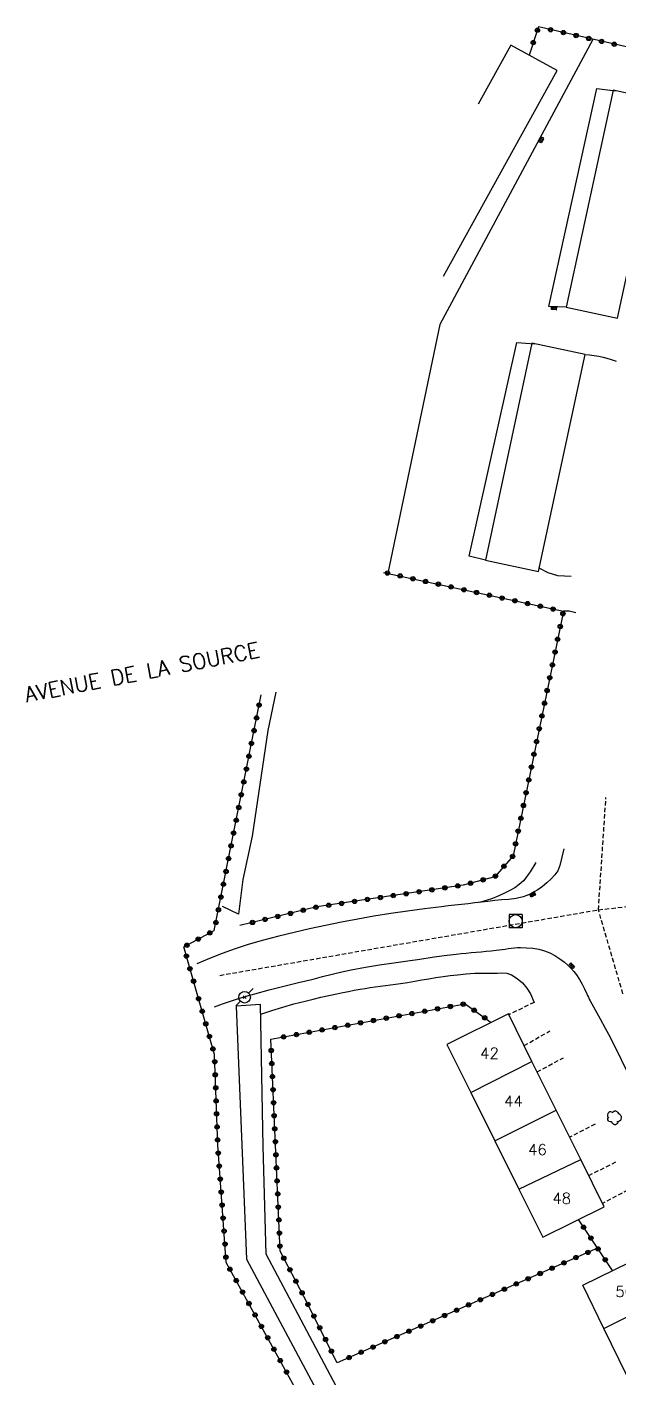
# Model space of a CAD drawing. Header units: millimetres. Extents: x 163000 to 164000, y 152000 to 153000.
# Drawn here: x 163466.8 to 163534.9, y 152126.8 to 152282.1 of the extents above; entities that cross this region are included whole.
import ezdxf
from ezdxf.enums import TextEntityAlignment as Align

# ---------------------------------------------------------------- set-up
doc = ezdxf.new("R2010")
doc.units = ezdxf.units.MM
doc.linetypes.add('DASHED', pattern=[0.75, 0.5, -0.25])
doc.layers.get('0').update_dxf_attribs({"linetype": 'CONTINUOUS'})
for name, color, linetype in [('W0001', 6, 'DASHED'), ('W0008', 7, 'CONTINUOUS'), ('W0014', 7, 'CONTINUOUS'), ('W0017', 7, 'CONTINUOUS'), ('W0101', 7, 'CONTINUOUS'), ('W0104', 1, 'CONTINUOUS'), ('W0105', 7, 'CONTINUOUS'), ('W0112', 1, 'DASHED'), ('W0300', 7, 'CONTINUOUS'), ('W0322', 7, 'CONTINUOUS'), ('W0323', 7, 'CONTINUOUS'), ('W0401', 7, 'CONTINUOUS'), ('W0420', 7, 'CONTINUOUS'), ('W0473', 7, 'CONTINUOUS'), ('W0989', 7, 'CONTINUOUS'), ('W0991', 7, 'CONTINUOUS'), ('W1102', 7, 'CONTINUOUS')]:
    doc.layers.add(name, color=color, linetype=linetype)
doc.styles.get("Standard").update_dxf_attribs({"font": 'romans.shx', "width": 0.85})

# ---------------------------------------------------------------- blocks, each defined once
blk = doc.blocks.new('T401')
for p, q in [((-0.3, 0.3), (0, 0.3)), ((-0.3, -0.25), (-0.3, 0.3)), ((-0.3, 0.15), (0, 0.15)), ((-0.3, 0), (0, 0)), ((0, 0.3), (0, -0.25)), ((-0.3, -0.15), (0, -0.15)), ((-0.3, -0.25), (-0.3, -0.3)), ((-0.3, -0.3), (0, -0.3)), ((0, -0.3), (0, -0.25))]:
    blk.add_line(p, q)
blk = doc.blocks.new('T420')
for p, q in [((0.75, 0.75), (-0.75, 0.75)), ((-0.75, 0.75), (-0.75, -0.75)), ((0.75, 0.75), (0.75, -0.75)), ((0.75, -0.75), (-0.75, -0.75))]:
    blk.add_line(p, q)
blk.add_ellipse((0, 0), major_axis=(-0.53, 0.53), ratio=1, start_param=3.926991, end_param=10.210176)
blk = doc.blocks.new('T300')
for p, q in [((-0.8, 0.51), (-0.86, 0.34)), ((-0.86, 0.34), (-0.86, 0.17)), ((-0.86, 0.17), (-0.74, 0.06)), ((-0.69, 0.63), (-0.8, 0.51)), ((-0.8, -0.06), (-0.74, 0.06)), ((-0.74, 0.06), (-0.69, 0.11)), ((-0.57, 0.69), (-0.69, 0.63)), ((-0.46, 0.69), (-0.57, 0.69)), ((-0.29, 0.63), (-0.46, 0.69)), ((-0.29, 0.63), (-0.17, 0.74)), ((-0.23, 0.57), (-0.29, 0.63)), ((-0.17, 0.74), (-0.06, 0.8)), ((-0.06, 0.8), (0.06, 0.8)), ((0.06, 0.8), (0.23, 0.74)), ((0.23, 0.74), (0.34, 0.63)), ((0.34, 0.63), (0.4, 0.51)), ((0.46, 0.46), (0.34, 0.46)), ((0.4, 0.51), (0.4, 0.46)), ((0.57, 0.4), (0.46, 0.46)), ((0.57, 0.4), (0.69, 0.29)), ((0.69, 0.29), (0.74, 0.17)), ((0.74, 0.06), (0.69, -0.17)), ((0.74, 0.17), (0.74, 0.06)), ((-0.8, -0.17), (-0.8, -0.06)), ((-0.8, -0.23), (-0.8, -0.17)), ((-0.74, -0.34), (-0.8, -0.23)), ((-0.69, -0.4), (-0.74, -0.34)), ((-0.51, -0.46), (-0.69, -0.4)), ((-0.4, -0.46), (-0.51, -0.46)), ((-0.4, -0.46), (-0.34, -0.46)), ((-0.34, -0.46), (-0.34, -0.4)), ((-0.34, -0.51), (-0.34, -0.46)), ((-0.29, -0.63), (-0.34, -0.51)), ((-0.17, -0.74), (-0.29, -0.63)), ((-0.06, -0.8), (-0.17, -0.74)), ((0.06, -0.8), (-0.06, -0.8)), ((0.17, -0.74), (0.06, -0.8)), ((0.23, -0.69), (0.17, -0.74)), ((0.29, -0.46), (0.23, -0.46)), ((0.29, -0.63), (0.23, -0.69)), ((0.46, -0.4), (0.29, -0.46)), ((0.34, -0.51), (0.29, -0.63)), ((0.34, -0.51), (0.34, -0.46)), ((0.57, -0.34), (0.46, -0.4)), ((0.63, -0.29), (0.57, -0.34)), ((0.69, -0.17), (0.63, -0.29))]:
    blk.add_line(p, q)
blk = doc.blocks.new('T473')
for p, q in [((-0.166667, 0.166667), (0.166667, -0.166667)), ((-0.166667, -0.166667), (0.166667, 0.166667)), ((0.500001, 0.500001), (1.000002, 1.000002)), ((-1.000002, -1.000002), (-0.500001, -0.500001))]:
    blk.add_line(p, q)
blk.add_ellipse((0, 0), major_axis=(0.471405, 0.471405), ratio=1, start_param=5.4977871438, end_param=11.780972451)
blk = doc.blocks.new('t323o')
at = {"color": 0, "linetype": 'Continuous'}
for radius in [0.25, 0.15]:
    blk.add_circle((0, 0), radius, dxfattribs=at)
blk = doc.blocks.new('t322o')
at = {"color": 0, "linetype": 'Continuous'}
for radius in [0.25, 0.15]:
    blk.add_circle((0, 0), radius, dxfattribs=at)

msp = doc.modelspace()

# ---------------------------------------------------------------- linework, layer by layer
at = {"layer": 'W0001'}
for points in [[(163532.56, 152180.65), (163533.43, 152193.57)], [(163532.56, 152180.65), (163546.97, 152182.24), (163575.35, 152185.36)], [(163489.01, 152173.11), (163532.56, 152180.65)], [(163535.38, 152171), (163532.56, 152180.65)]]:
    msp.add_lwpolyline(points, dxfattribs=at)
at = {"layer": 'W0008'}
for points in [[(163531.92, 152280.71), (163514.32, 152247.94), (163508.36, 152219.33)], [(163528.84, 152249.92), (163526.86, 152250), (163532.38, 152275.05), (163534.53, 152274.81)], [(163519.59, 152220.83), (163517.7, 152221.29), (163523.17, 152245.87), (163525.25, 152245.72)], [(163528.6, 152187.65), (163528.14, 152185.74), (163527.89, 152185.13), (163527.56, 152184.68), (163527.12, 152184.19), (163526.63, 152183.74), (163526.12, 152183.33), (163525.58, 152182.95), (163525.18, 152182.71), (163524.77, 152182.49), (163524.34, 152182.3), (163523.9, 152182.14), (163523.09, 152181.95), (163522.27, 152181.85), (163521.44, 152181.78), (163520.63, 152181.7), (163519.86, 152181.6), (163519.1, 152181.52), (163518.33, 152181.43), (163517.57, 152181.35), (163516.8, 152181.26), (163516.03, 152181.17), (163515.27, 152181.09), (163514.5, 152180.99), (163512.56, 152180.75), (163510.61, 152180.49), (163508.67, 152180.22), (163506.73, 152179.92), (163504.88, 152179.59), (163503.03, 152179.24), (163501.19, 152178.86), (163499.35, 152178.45), (163497.57, 152178.05), (163495.8, 152177.62), (163494.04, 152177.16), (163492.29, 152176.65), (163490.78, 152176.15), (163489.3, 152175.62), (163487.83, 152175.04), (163486.37, 152174.42)], [(163493.03, 152171), (163494.7, 152171.45), (163496.38, 152171.88), (163498.06, 152172.28), (163499.74, 152172.69), (163500.84, 152172.97), (163501.94, 152173.24), (163503.04, 152173.51), (163504.14, 152173.74), (163505.76, 152174.04), (163507.39, 152174.31), (163509.03, 152174.55), (163510.66, 152174.79), (163512.04, 152174.99), (163513.43, 152175.19), (163514.82, 152175.38), (163516.21, 152175.55), (163516.78, 152175.61), (163517.35, 152175.67), (163517.92, 152175.73), (163518.5, 152175.78), (163519.07, 152175.83), (163519.64, 152175.88), (163520.21, 152175.93), (163520.79, 152175.99), (163521.14, 152176.03), (163521.49, 152176.08), (163521.84, 152176.14), (163522.19, 152176.19), (163522.54, 152176.24), (163522.9, 152176.28), (163523.26, 152176.3), (163523.61, 152176.31), (163524.3, 152176.29), (163525, 152176.23), (163525.69, 152176.12), (163526.36, 152175.94), (163526.97, 152175.69), (163527.56, 152175.38), (163528.11, 152175.02), (163528.64, 152174.63), (163529.03, 152174.3), (163529.4, 152173.95), (163529.74, 152173.57), (163530.05, 152173.17), (163530.39, 152172.65), (163530.68, 152172.11), (163530.95, 152171.55), (163531.21, 152171)], [(163488.41, 152169.48), (163489.33, 152169.82), (163490.25, 152170.14), (163491.17, 152170.44), (163492.1, 152170.73), (163492.33, 152170.8), (163492.56, 152170.87), (163492.79, 152170.93), (163493.03, 152171)], [(163531.21, 152171), (163531.31, 152170.79), (163531.41, 152170.59), (163531.51, 152170.38), (163531.62, 152170.18), (163532.18, 152169.14), (163532.75, 152168.1), (163533.32, 152167.06), (163533.9, 152166.02)], [(163533.9, 152166.02), (163554.31, 152124.64), (163588.62, 152055.6)]]:
    msp.add_lwpolyline(points, dxfattribs=at)
at = {"layer": 'W0014'}
for points in [[(163502.48, 152171), (163503.15, 152171.14), (163503.82, 152171.27), (163504.49, 152171.4), (163505.16, 152171.52), (163505.74, 152171.61), (163506.32, 152171.7), (163506.9, 152171.78), (163507.48, 152171.86), (163508.06, 152171.94), (163508.64, 152172.01), (163509.22, 152172.09), (163509.79, 152172.17), (163510.61, 152172.3), (163511.43, 152172.44), (163512.24, 152172.58), (163513.06, 152172.72), (163513.87, 152172.86), (163514.69, 152172.99), (163515.51, 152173.1), (163516.34, 152173.19), (163517.34, 152173.28), (163518.35, 152173.35), (163519.36, 152173.38), (163520.37, 152173.38), (163520.9, 152173.38), (163521.46, 152173.4), (163522.03, 152173.35), (163522.57, 152173.17), (163523.22, 152172.75), (163523.81, 152172.24), (163524.32, 152171.65), (163524.74, 152171)], [(163493.72, 152168.66), (163494.99, 152169.07), (163496.26, 152169.46), (163497.54, 152169.82), (163498.83, 152170.16), (163499.74, 152170.38), (163500.65, 152170.6), (163501.57, 152170.8), (163502.48, 152171)], [(163524.74, 152171), (163525.16, 152170)]]:
    msp.add_lwpolyline(points, dxfattribs=at)
at = {"layer": 'W0017'}
for points in [[(163531.02, 152244.48), (163531.55, 152244.44), (163532.07, 152244.38), (163532.6, 152244.29), (163533.11, 152244.17), (163533.79, 152243.98), (163534.61, 152243.7)], [(163529.43, 152218.95), (163527.88, 152219.04), (163526.78, 152219.4), (163525.75, 152219.92)], [(163529.98, 152214.8), (163529.19, 152214.97), (163528.86, 152214.99), (163528.53, 152214.96)], [(163525.35, 152186.1), (163524.71, 152185), (163524.48, 152184.69), (163524.22, 152184.32), (163523.93, 152183.97), (163523.45, 152183.55), (163522.93, 152183.19), (163522.39, 152182.88), (163521.83, 152182.59), (163521.12, 152182.25), (163520.39, 152181.96), (163519.64, 152181.7), (163518.88, 152181.5)]]:
    msp.add_lwpolyline(points, dxfattribs=at)
at = {"layer": 'W0101'}
for points in [[(163524.92, 152163.21), (163522.2, 152168.69), (163515.13, 152165.18), (163517.89, 152159.64)], [(163527.71, 152157.6), (163524.92, 152163.21)], [(163517.89, 152159.64), (163520.64, 152154.09)], [(163530.52, 152151.95), (163527.71, 152157.6)], [(163520.64, 152154.09), (163523.4, 152148.55)], [(163533.22, 152146.52), (163530.52, 152151.95)], [(163523.4, 152148.55), (163526.15, 152143.01), (163533.22, 152146.52)], [(163530.76, 152137.49), (163537.98, 152141.03), (163540.38, 152136.12)], [(163533.19, 152132.52), (163530.76, 152137.49)], [(163535.83, 152127.13), (163533.19, 152132.52)]]:
    msp.add_lwpolyline(points, dxfattribs=at)
at = {"layer": 'W0104'}
msp.add_lwpolyline([(163514.74, 152253.48), (163527.83, 152277.12), (163522.5, 152280.06), (163518.74, 152273.27)], dxfattribs=at)
for points in [[(163534.74, 152248.64), (163540.15, 152273.58), (163534.26, 152274.86), (163528.84, 152249.92), (163534.74, 152248.64)], [(163531.02, 152244.48), (163524.92, 152245.79), (163519.57, 152220.83), (163525.66, 152219.53), (163531.02, 152244.48)]]:
    msp.add_lwpolyline(points, close=True, dxfattribs=at)
at = {"layer": 'W0105'}
for points in [[(163495.47, 152205.67), (163494.54, 152201.25), (163492.73, 152189.13), (163491.66, 152184.13), (163491.16, 152180.15), (163489.33, 152181.04)], [(163502.39, 152125.9), (163494.35, 152141.08), (163493.99, 152153.43), (163493.7, 152169.76), (163490.9, 152169.58), (163492.08, 152140.5), (163500.11, 152125.51), (163502.33, 152126.01)]]:
    msp.add_lwpolyline(points, dxfattribs=at)
at = {"layer": 'W0112'}
for points in [[(163525.16, 152170), (163522.25, 152168.59)], [(163524.01, 152165.04), (163526.99, 152166.73)], [(163525.51, 152162.03), (163528.56, 152163.64)], [(163532.17, 152156.02), (163529.25, 152154.51)], [(163531.44, 152150.11), (163534.68, 152151.71)], [(163535.94, 152148.43), (163533.03, 152146.89)]]:
    msp.add_lwpolyline(points, dxfattribs=at)
at = {"layer": 'W0322'}
msp.add_lwpolyline([(163494.88, 152165.76), (163517.23, 152169.84), (163520.22, 152167.71)], dxfattribs=at)
at = {"layer": 'W0323'}
for points in [[(163525.67, 152282.13), (163524.58, 152278.91)], [(163545.02, 152277.74), (163525.67, 152282.13)], [(163507.86, 152219.44), (163528.53, 152214.96), (163522.75, 152186.85), (163520.65, 152184.45), (163516.99, 152183.48), (163500.16, 152180.97), (163491.32, 152178.85)], [(163486.42, 152171), (163484.88, 152176.39), (163488.39, 152178.27), (163493.78, 152205.37)], [(163467.73, 152113.43), (163486, 152121.95), (163486.97, 152119.12), (163498.28, 152124.64), (163489.77, 152140.09), (163488.78, 152153.64), (163488.41, 152164.03), (163486.42, 152171)], [(163502.52, 152128.57), (163498.7, 152136.21), (163495.95, 152141.42), (163495.82, 152144.93), (163494.88, 152165.76)], [(163534.18, 152139.17), (163530.26, 152145.05)], [(163532.46, 152141.75), (163502.52, 152128.57)]]:
    msp.add_lwpolyline(points, dxfattribs=at)
at = {"layer": 'W1102'}
for points in [[(163517.89, 152159.64), (163524.92, 152163.21)], [(163520.64, 152154.09), (163527.71, 152157.6)], [(163523.4, 152148.55), (163530.52, 152151.95)], [(163533.19, 152132.52), (163540.38, 152136.12)]]:
    msp.add_lwpolyline(points, dxfattribs=at)

# ---------------------------------------------------------------- block references
at = {"layer": 'W0300'}
msp.add_blockref('T300', (163534.45, 152156.73), dxfattribs=at)
at = {"layer": 'W0322'}
for p, rotation in [((163512.58, 152168.99), 10.35207112637997), ((163514.06, 152169.26), 10.35207112637997), ((163515.53, 152169.53), 10.35207112637997), ((163517.01, 152169.8), 10.35207112637997), ((163518.27, 152169.1), 324.4447678300011), ((163503.73, 152167.38), 10.35207112637997), ((163505.21, 152167.65), 10.35207112637997), ((163506.68, 152167.92), 10.35207112637997), ((163508.16, 152168.19), 10.35207112637997), ((163509.63, 152168.46), 10.35207112637997), ((163511.11, 152168.72), 10.35207112637997), ((163519.49, 152168.23), 324.4447678300011), ((163496.35, 152166.03), 10.35207112637997), ((163497.83, 152166.3), 10.35207112637997), ((163499.3, 152166.57), 10.35207112637997), ((163500.78, 152166.84), 10.35207112637997), ((163502.25, 152167.11), 10.35207112637997)]:
    msp.add_blockref('t322o', p, dxfattribs=dict(at, rotation=rotation))
at = {"layer": 'W0323'}
for p, rotation in [((163525.55, 152281.75), 251.3132256553432), ((163527.06, 152281.81), 167.2122665191788), ((163528.53, 152281.48), 167.2122665191788), ((163529.99, 152281.15), 167.2122665191788), ((163531.45, 152280.81), 167.2122665191788), ((163525.06, 152280.33), 251.3132256553432), ((163532.92, 152280.48), 167.2122665191788), ((163534.38, 152280.15), 167.2122665191788), ((163508.29, 152219.35), 347.7776853159061), ((163509.76, 152219.03), 347.7776853159061), ((163511.22, 152218.71), 347.7776853159061), ((163512.69, 152218.39), 347.7776853159061), ((163514.15, 152218.08), 347.7776853159061), ((163515.62, 152217.76), 347.7776853159061), ((163517.09, 152217.44), 347.7776853159061), ((163518.55, 152217.12), 347.7776853159061), ((163520.02, 152216.81), 347.7776853159061), ((163521.48, 152216.49), 347.7776853159061), ((163522.95, 152216.17), 347.7776853159061), ((163524.42, 152215.85), 347.7776853159061), ((163525.88, 152215.54), 347.7776853159061), ((163527.35, 152215.22), 347.7776853159061), ((163528.47, 152214.68), 258.3723861283503), ((163528.17, 152213.21), 258.3723861283503), ((163527.87, 152211.74), 258.3723861283503), ((163527.57, 152210.27), 258.3723861283503), ((163527.27, 152208.8), 258.3723861283503), ((163526.96, 152207.33), 258.3723861283503), ((163526.66, 152205.86), 258.3723861283503), ((163493.54, 152204.18), 78.74710373429127), ((163526.36, 152204.39), 258.3723861283503), ((163493.25, 152202.71), 78.74710373429127), ((163526.06, 152202.93), 258.3723861283503), ((163492.96, 152201.24), 78.74710373429127), ((163525.45, 152199.99), 258.3723861283503), ((163525.75, 152201.46), 258.3723861283503), ((163492.66, 152199.77), 78.74710373429127), ((163525.15, 152198.52), 258.3723861283503), ((163492.37, 152198.29), 78.74710373429127), ((163524.85, 152197.05), 258.3723861283503), ((163491.78, 152195.35), 78.74710373429127), ((163492.08, 152196.82), 78.74710373429127), ((163524.54, 152195.58), 258.3723861283503), ((163491.49, 152193.88), 78.74710373429127), ((163524.24, 152194.11), 258.3723861283503), ((163491.2, 152192.41), 78.74710373429127), ((163523.94, 152192.64), 258.3723861283503), ((163490.91, 152190.94), 78.74710373429127), ((163523.64, 152191.17), 258.3723861283503), ((163490.61, 152189.47), 78.74710373429127), ((163523.33, 152189.7), 258.3723861283503), ((163490.32, 152188), 78.74710373429127), ((163523.03, 152188.23), 258.3723861283503), ((163490.03, 152186.53), 78.74710373429127), ((163522.69, 152186.78), 228.9909201712548), ((163489.74, 152185.05), 78.74710373429127), ((163520.72, 152184.52), 228.9909201712548), ((163521.7, 152185.65), 228.9909201712548), ((163489.44, 152183.58), 78.74710373429127), ((163513.42, 152182.94), 188.4915434531241), ((163514.9, 152183.17), 188.4915434531241), ((163516.39, 152183.39), 188.4915434531241), ((163517.85, 152183.7), 194.8039850617135), ((163519.3, 152184.09), 194.8039850617135), ((163489.15, 152182.11), 78.74710373429127), ((163503.03, 152181.39), 188.4915434531241), ((163504.52, 152181.62), 188.4915434531241), ((163506, 152181.84), 188.4915434531241), ((163507.49, 152182.06), 188.4915434531241), ((163508.97, 152182.28), 188.4915434531241), ((163510.45, 152182.5), 188.4915434531241), ((163511.94, 152182.72), 188.4915434531241), ((163488.86, 152180.64), 78.74710373429127), ((163495.69, 152179.89), 193.4764992815768), ((163497.15, 152180.24), 193.4764992815768), ((163498.61, 152180.59), 193.4764992815768), ((163500.07, 152180.94), 193.4764992815768), ((163501.55, 152181.17), 188.4915434531241), ((163488.57, 152179.17), 78.74710373429127), ((163492.78, 152179.19), 193.4764992815768), ((163494.23, 152179.54), 193.4764992815768), ((163486.55, 152177.28), 28.2497290610063), ((163487.87, 152177.99), 28.2497290610063), ((163485.18, 152175.33), 105.9614227615658), ((163485.23, 152176.57), 28.2497290610063), ((163485.59, 152173.88), 105.9614227615658), ((163486.01, 152172.44), 105.9614227615658), ((163486.58, 152170.42), 105.9614227615658), ((163487, 152168.98), 105.9614227615658), ((163487.41, 152167.54), 105.9614227615658), ((163487.82, 152166.1), 105.9614227615658), ((163488.23, 152164.66), 105.9614227615658), ((163494.93, 152164.47), 92.58950344744474), ((163488.44, 152163.18), 92.01966993721418), ((163495, 152162.97), 92.58950344744474), ((163488.49, 152161.68), 92.01966993721418), ((163495.07, 152161.47), 92.58950344744474), ((163488.55, 152160.18), 92.01966993721418), ((163495.14, 152159.97), 92.58950344744474), ((163488.6, 152158.68), 92.01966993721418), ((163495.21, 152158.47), 92.58950344744474), ((163488.65, 152157.19), 92.01966993721418), ((163495.27, 152156.97), 92.58950344744474), ((163488.71, 152155.69), 92.01966993721418), ((163495.34, 152155.47), 92.58950344744474), ((163488.76, 152154.19), 92.01966993721418), ((163495.41, 152153.98), 92.58950344744474), ((163488.85, 152152.69), 94.19565032564962), ((163495.48, 152152.48), 92.58950344744474), ((163488.96, 152151.19), 94.19565032564962), ((163495.54, 152150.98), 92.58950344744474), ((163489.07, 152149.7), 94.19565032564962), ((163495.61, 152149.48), 92.58950344744474), ((163489.18, 152148.2), 94.19565032564962), ((163495.68, 152147.98), 92.58950344744474), ((163489.29, 152146.71), 94.19565032564962), ((163495.75, 152146.48), 92.58950344744474), ((163489.4, 152145.21), 94.19565032564962), ((163495.82, 152144.99), 92.58950344744474), ((163530.85, 152144.16), 123.6165280057383), ((163489.51, 152143.71), 94.19565032564962), ((163495.87, 152143.49), 92.1369107321622), ((163531.69, 152142.91), 123.6165280057383), ((163489.62, 152142.22), 94.19565032564962), ((163495.93, 152141.99), 92.1369107321622), ((163531.35, 152141.26), 203.7601829533101), ((163532.52, 152141.67), 123.6165280057383), ((163489.73, 152140.72), 94.19565032564962), ((163496.38, 152140.6), 117.8178352547645), ((163527.23, 152139.45), 203.7601829533101), ((163528.6, 152140.05), 203.7601829533101), ((163529.98, 152140.66), 203.7601829533101), ((163533.35, 152140.42), 123.6165280057383), ((163490.19, 152139.33), 118.8480602736194), ((163490.91, 152138.02), 118.8480602736194), ((163497.08, 152139.27), 117.8178352547645), ((163497.78, 152137.94), 117.8178352547645), ((163524.48, 152138.24), 203.7601829533101), ((163525.86, 152138.84), 203.7601829533101), ((163491.64, 152136.7), 118.8480602736194), ((163498.48, 152136.62), 117.8178352547645), ((163520.37, 152136.43), 203.7601829533101), ((163521.74, 152137.03), 203.7601829533101), ((163523.11, 152137.64), 203.7601829533101), ((163492.36, 152135.39), 118.8480602736194), ((163499.16, 152135.28), 116.565051177078), ((163517.62, 152135.22), 203.7601829533101), ((163518.99, 152135.82), 203.7601829533101), ((163493.08, 152134.08), 118.8480602736194), ((163499.84, 152133.94), 116.565051177078), ((163513.5, 152133.41), 203.7601829533101), ((163514.87, 152134.01), 203.7601829533101), ((163516.25, 152134.61), 203.7601829533101), ((163493.81, 152132.76), 118.8480602736194), ((163500.51, 152132.6), 116.565051177078), ((163509.38, 152131.59), 203.7601829533101), ((163510.76, 152132.2), 203.7601829533101), ((163512.13, 152132.8), 203.7601829533101), ((163494.53, 152131.45), 118.8480602736194), ((163495.25, 152130.13), 118.8480602736194), ((163501.18, 152131.25), 116.565051177078), ((163506.64, 152130.38), 203.7601829533101), ((163508.01, 152130.99), 203.7601829533101), ((163495.98, 152128.82), 118.8480602736194), ((163501.85, 152129.91), 116.565051177078), ((163503.89, 152129.17), 203.7601829533101), ((163505.26, 152129.78), 203.7601829533101), ((163496.7, 152127.51), 118.8480602736194)]:
    msp.add_blockref('t323o', p, dxfattribs=dict(at, rotation=rotation))
at = {"layer": 'W0401'}
for p, rotation in [((163525.86, 152269.21), 151.7705226229429), ((163527.46, 152249.93), 87.66336428110007), ((163524.95, 152182.51), 117.6606262104961), ((163529.4, 152174.13), 225.039218603947)]:
    msp.add_blockref('T401', p, dxfattribs=dict(at, rotation=rotation))
at = {"layer": 'W0420'}
msp.add_blockref('T420', (163523.04, 152179.34), dxfattribs=at)
at = {"layer": 'W0473'}
msp.add_blockref('T473', (163491.87, 152170.6), dxfattribs=at)

# ---------------------------------------------------------------- texts
at = {"layer": 'W0989'}
msp.add_text('AVENUE DE LA SOURCE', height=1.75, rotation=10.9332, dxfattribs=at).set_placement((163466.78, 152204.5))
at = {"layer": 'W0991'}
for s, p in [('42', (163520.04, 152164.16)), ('44', (163522.78, 152158.65)), ('46', (163525.55, 152153.08)), ('48', (163528.34, 152147.48)), ('50', (163535.58, 152136.77))]:
    msp.add_text(s, height=1.25, dxfattribs=at).set_placement(p, align=Align.MIDDLE_CENTER)

doc.saveas('drawing.dxf')
